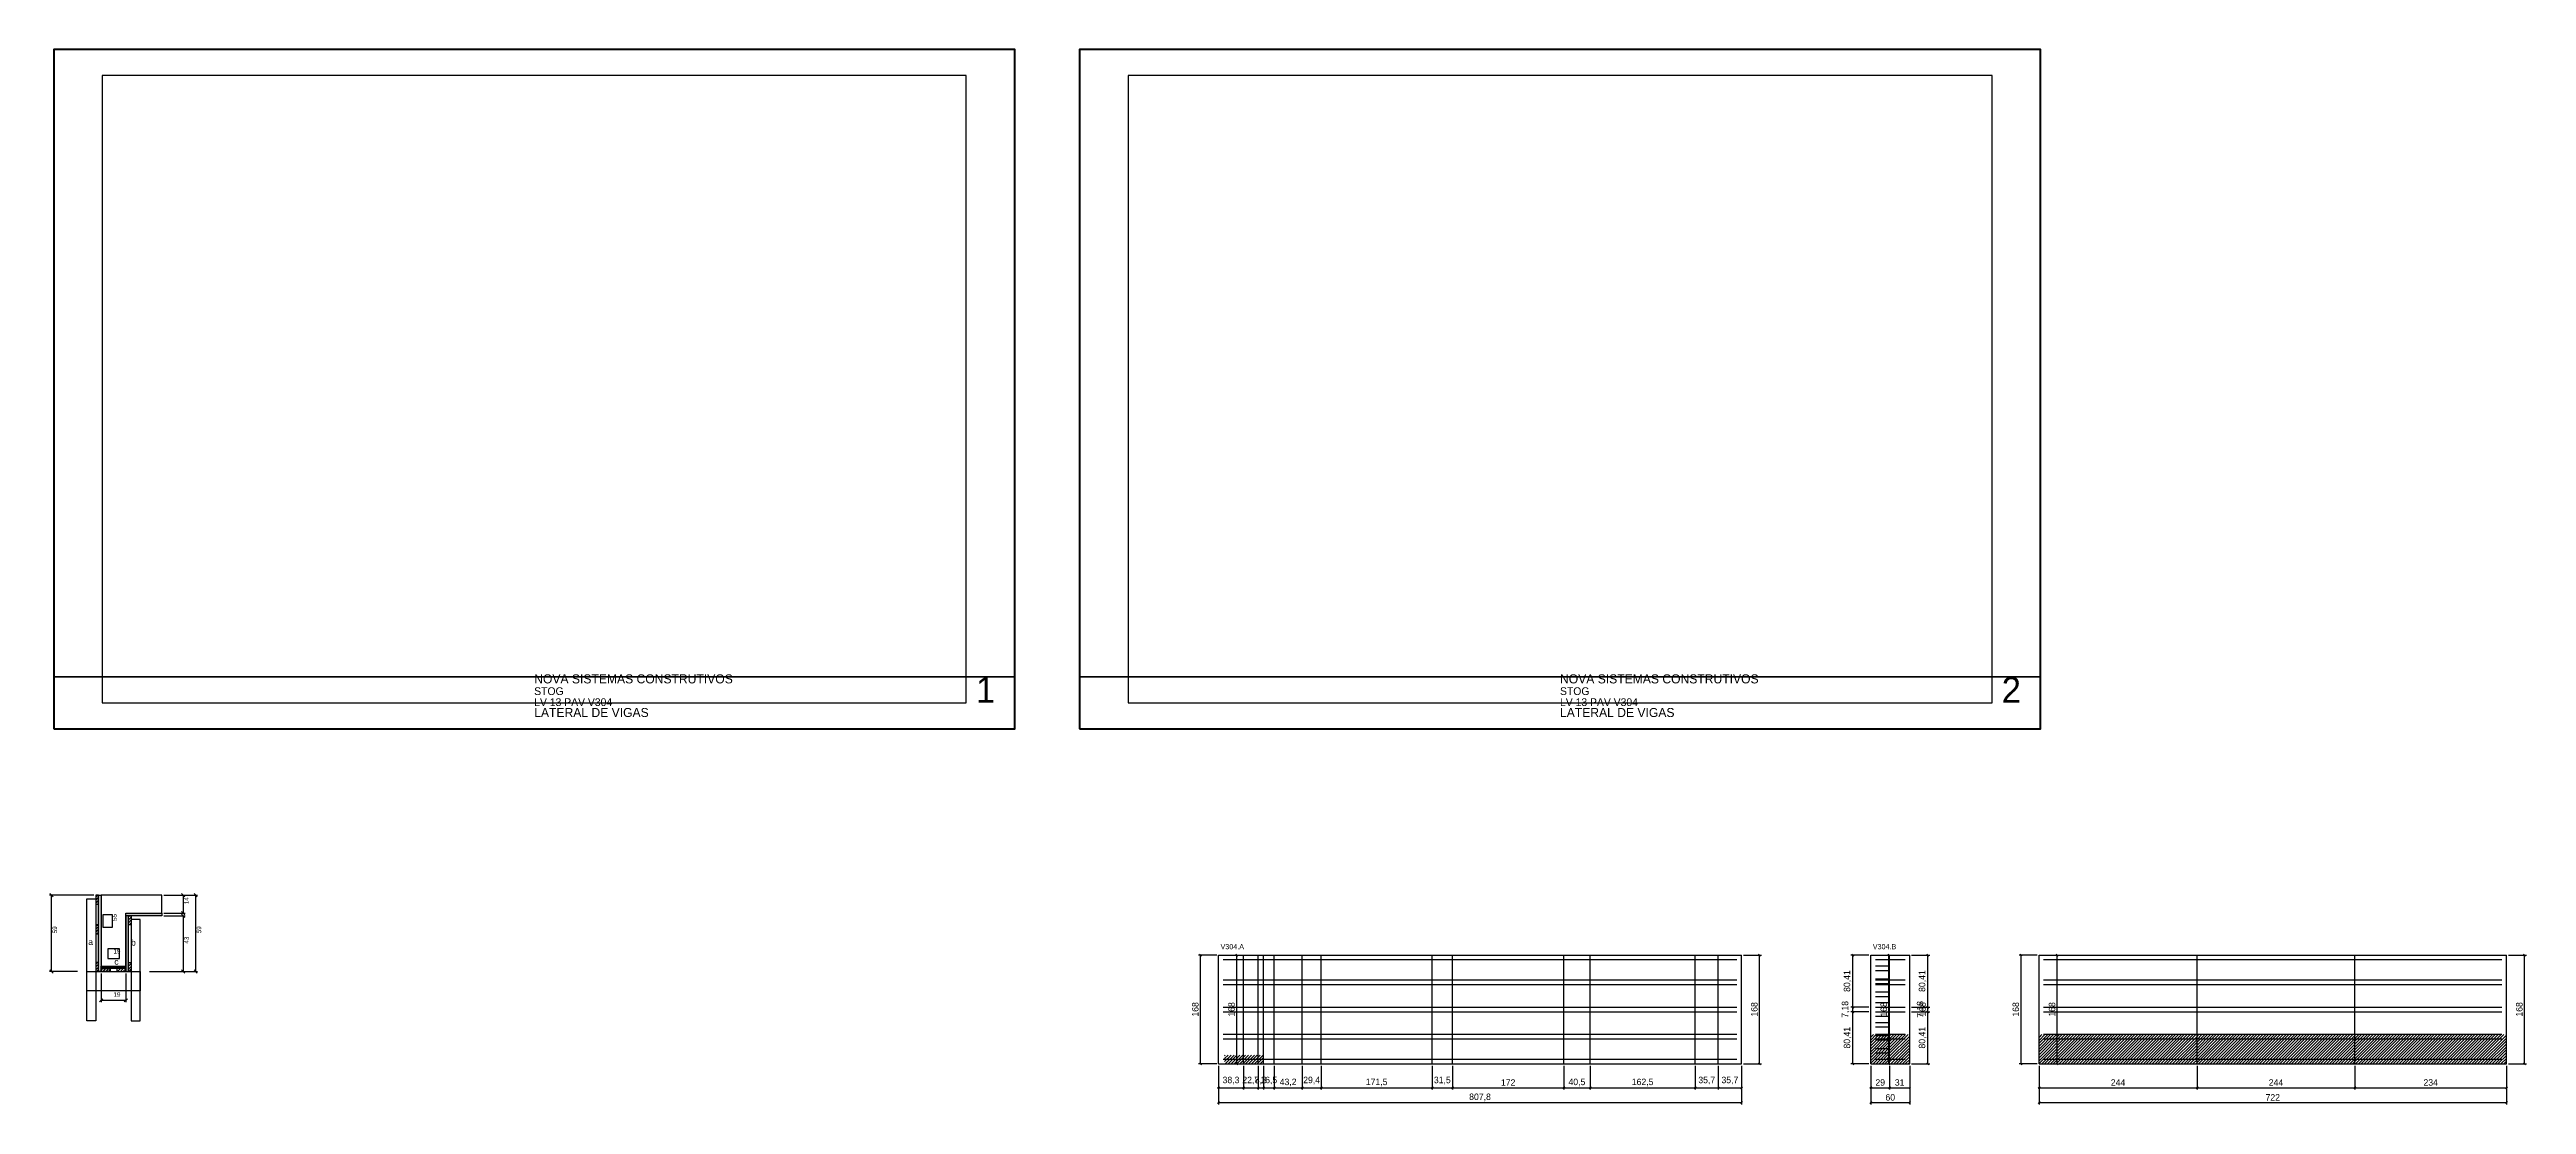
# Model space of a CAD drawing. Extents: x -9000 to 3821, y -381 to 1250.
# Drawn here: x -6 to 3821, y -381 to 1250 of the extents above.
import ezdxf

# ---------------------------------------------------------------- set-up
doc = ezdxf.new("R2010")
doc.units = 0
for name, color, linetype in [('CARIMBO', 255, 'Continuous'), ('CONCRETO', 251, 'Continuous'), ('COTA', 241, 'Continuous'), ('Cota Seção (2x)', 241, 'Continuous'), ('detalhes', 7, 'Continuous'), ('Folhas', 255, 'Continuous'), ('Hachura', 251, 'Continuous'), ('Madeira', 126, 'Continuous'), ('NOMENCLATURA', 7, 'Continuous'), ('Painéis', 200, 'Continuous'), ('Reaproveitamento', 251, 'Continuous'), ('SARR_2.2x7', 40, 'Continuous'), ('SARR_3.5x7', 81, 'Continuous')]:
    doc.layers.add(name, color=color, linetype=linetype)
doc.dimstyles.new('PAINEL', dxfattribs={"dimtxt": 10, "dimasz": 3, "dimexe": 3, "dimexo": 3, "dimgap": 3, "dimtad": 1, "dimblk": 'OBLIQUE', "dimblk1": 'OBLIQUE', "dimcen": 2.5, "dimclrd": 4, "dimclre": 4, "dimclrt": 240, "dimazin": 3, "dimtfac": 1, "dimtmove": 0, "dimatfit": 3})

# ---------------------------------------------------------------- blocks, each defined once
blk = doc.blocks.new('_OBLIQUE')
at = {"color": 0, "linetype": 'BYBLOCK'}
blk.add_line((-0.5, -0.5), (0.5, 0.5), dxfattribs=at)

msp = doc.modelspace()

# ---------------------------------------------------------------- hatches: boundary and pattern name
at = {"layer": 'Hachura'}
h = msp.add_hatch(dxfattribs=at)
h.set_pattern_fill('ANSI31')
h.paths.add_polyline_path([(65.09, -71.25), (69.49, -71.25), (69.49, -57.25), (65.09, -57.25), (65.09, -71.25)])
h = msp.add_hatch(color=7, dxfattribs=at)
h.dxf.hatch_style = 1
h.paths.add_polyline_path([(69.49, -57.25), (73.49, -57.25), (73.49, -175.25), (69.49, -175.25), (69.49, -57.25), (69.49, -57.25)])
h = msp.add_hatch(dxfattribs=at)
h.set_pattern_fill('ANSI31')
h.paths.add_polyline_path([(65.09, -117.146), (69.49, -117.146), (69.49, -103.146), (65.09, -103.146), (65.09, -117.146)])
h = msp.add_hatch(color=7, dxfattribs=at)
h.dxf.hatch_style = 1
h.paths.add_polyline_path([(111.49, -89.25), (111.49, -85.25), (167.09, -85.25), (167.09, -89.25), (111.49, -89.25)])
h = msp.add_hatch(color=7, dxfattribs=at)
h.dxf.hatch_style = 1
h.paths.add_polyline_path([(115.49, -89.25), (111.49, -89.25), (111.49, -175.25), (115.49, -175.25), (115.49, -89.25), (115.49, -89.25)])
h = msp.add_hatch(dxfattribs=at)
h.set_pattern_fill('ANSI31')
h.paths.add_polyline_path([(119.89, -103.25), (115.49, -103.25), (115.49, -89.25), (119.89, -89.25), (119.89, -103.25)])
h = msp.add_hatch(dxfattribs=at)
h.set_pattern_fill('ANSI31')
h.paths.add_polyline_path([(65.09, -175.25), (69.49, -175.25), (69.49, -161.25), (65.09, -161.25), (65.09, -175.25)])
h = msp.add_hatch(color=7, dxfattribs=at)
h.dxf.hatch_style = 1
h.paths.add_polyline_path([(73.49, -170.85), (73.49, -167.25), (111.49, -167.25), (111.49, -170.85), (73.49, -170.85)])
h = msp.add_hatch(dxfattribs=at)
h.set_pattern_fill('ANSI31')
h.paths.add_polyline_path([(73.49, -175.25), (73.49, -170.85), (87.49, -170.85), (87.49, -175.25), (73.49, -175.25)])
h = msp.add_hatch(dxfattribs=at)
h.set_pattern_fill('ANSI31')
h.paths.add_polyline_path([(111.49, -175.25), (111.49, -170.85), (97.49, -170.85), (97.49, -175.25), (111.49, -175.25)])
h = msp.add_hatch(dxfattribs=at)
h.set_pattern_fill('ANSI31')
h.paths.add_polyline_path([(119.89, -175.25), (115.49, -175.25), (115.49, -161.25), (119.89, -161.25), (119.89, -175.25)])
at = {"layer": 'Reaproveitamento'}
h = msp.add_hatch(dxfattribs=at)
h.set_pattern_fill('ANSI31')
h.paths.add_polyline_path([(1809.3, -318), (1838.3, -318), (1838.3, -304.5), (1809.3, -304.5)])
h = msp.add_hatch(dxfattribs=at)
h.set_pattern_fill('ANSI31')
h.paths.add_polyline_path([(1838.3, -318), (1861, -318), (1861, -304.5), (1838.3, -304.5)])
h = msp.add_hatch(dxfattribs=at)
h.set_pattern_fill('ANSI31')
h.paths.add_polyline_path([(1861, -318), (1869.3, -318), (1869.3, -304.5), (1861, -304.5)])
h = msp.add_hatch(dxfattribs=at)
h.set_pattern_fill('ANSI31')
h.paths.add_polyline_path([(2807.8, -318), (2836.8, -318), (2836.8, -273), (2807.8, -273)])
h = msp.add_hatch(dxfattribs=at)
h.set_pattern_fill('ANSI31')
h.paths.add_polyline_path([(2836.8, -318), (2867.8, -318), (2867.8, -273), (2836.8, -273)])
h = msp.add_hatch(dxfattribs=at)
h.set_pattern_fill('ANSI31')
h.paths.add_polyline_path([(3067.8, -317.8), (3311.8, -317.8), (3311.8, -273), (3067.8, -273)])
h = msp.add_hatch(dxfattribs=at)
h.set_pattern_fill('ANSI31')
h.paths.add_polyline_path([(3311.8, -317.8), (3555.8, -317.8), (3555.8, -273), (3311.8, -273)])
h = msp.add_hatch(dxfattribs=at)
h.set_pattern_fill('ANSI31')
h.paths.add_polyline_path([(3555.8, -317.8), (3789.8, -317.8), (3789.8, -273), (3555.8, -273)])

# ---------------------------------------------------------------- linework, layer by layer
at = {"layer": 'CARIMBO', "lineweight": 35}
for p, q in [((0, 280), (1485, 280)), ((1585, 280), (3070, 280))]:
    msp.add_line(p, q, dxfattribs=at)
at = {"layer": 'CONCRETO', "color": 251}
msp.add_lwpolyline([(167.09, -85.25), (167.09, -57.25), (73.49, -57.25), (73.49, -85.25), (73.49, -85.25), (73.49, -167.25), (111.49, -167.25), (111.49, -85.25)], close=True, dxfattribs=at)
at = {"layer": 'COTA', "color": 4}
for p, q in [((62.09, -57.25), (-6.382, -57.25)), ((-3.382, -175.25), (-3.382, -57.25)), ((170.09, -57.25), (222.467, -57.25)), ((170.09, -57.25), (203.147, -57.25)), ((200.147, -57.25), (200.147, -85.25)), ((219.467, -175.25), (219.467, -57.25)), ((170.09, -85.25), (203.147, -85.25)), ((170.09, -89.25), (203.147, -89.25)), ((200.147, -89.25), (200.147, -175.25)), ((36.89, -175.25), (-6.382, -175.25)), ((73.49, -178.25), (73.49, -222.977)), ((111.49, -178.25), (111.49, -222.977)), ((148.09, -175.25), (222.467, -175.25)), ((148.09, -175.25), (203.147, -175.25)), ((111.49, -219.977), (73.49, -219.977))]:
    msp.add_line(p, q, dxfattribs=at)
at = {"layer": 'COTA'}
for points in [[(-0.882, -59.75), (-5.882, -54.75)], [(202.647, -59.75), (197.647, -54.75)], [(221.967, -59.75), (216.967, -54.75)], [(197.647, -82.75), (202.647, -87.75)], [(202.647, -91.75), (197.647, -86.75)], [(-5.882, -172.75), (-0.882, -177.75)], [(197.647, -172.75), (202.647, -177.75)], [(216.967, -172.75), (221.967, -177.75)], [(75.99, -217.477), (70.99, -222.477)], [(108.99, -222.477), (113.99, -217.477)]]:
    msp.add_lwpolyline(points, dxfattribs=at)
at = {"layer": 'Cota Seção (2x)', "color": 180}
for p, q in [((91.01, -87.583), (76.01, -87.583)), ((76.01, -87.583), (76.01, -106.917)), ((76.01, -106.917), (91.01, -106.917)), ((91.01, -106.917), (91.01, -87.583)), ((101.49, -140.25), (83.49, -140.25)), ((83.49, -140.25), (83.49, -155.25)), ((101.49, -155.25), (101.49, -140.25)), ((83.49, -155.25), (101.49, -155.25))]:
    msp.add_line(p, q, dxfattribs=at)
at = {"layer": 'Folhas', "lineweight": 50}
for points in [[(0, 200), (1485, 200), (1485, 1250), (0, 1250)], [(1585, 200), (3070, 200), (3070, 1250), (1585, 1250)]]:
    msp.add_lwpolyline(points, close=True, dxfattribs=at)
at = {"layer": 'Folhas', "lineweight": 25}
for points in [[(75, 240), (1410, 240), (1410, 1210), (75, 1210)], [(1660, 240), (2995, 240), (2995, 1210), (1660, 1210)]]:
    msp.add_lwpolyline(points, close=True, dxfattribs=at)
at = {"layer": 'Madeira', "color": 126}
for points in [[(65.09, -71.25), (69.49, -71.25), (69.49, -57.25), (65.09, -57.25)], [(65.09, -117.146), (69.49, -117.146), (69.49, -103.146), (65.09, -103.146)], [(119.89, -103.25), (115.49, -103.25), (115.49, -89.25), (119.89, -89.25)], [(65.09, -175.25), (69.49, -175.25), (69.49, -161.25), (65.09, -161.25)], [(73.49, -175.25), (73.49, -170.85), (87.49, -170.85), (87.49, -175.25)], [(111.49, -175.25), (111.49, -170.85), (97.49, -170.85), (97.49, -175.25)], [(119.89, -175.25), (115.49, -175.25), (115.49, -161.25), (119.89, -161.25)]]:
    msp.add_lwpolyline(points, close=True, dxfattribs=at)
at = {"layer": 'Painéis'}
for p, q in [((1800, -150), (1838.3, -150)), ((1800, -318), (1800, -150)), ((1838.3, -318), (1838.3, -150)), ((1838.3, -318), (1838.3, -150)), ((1838.3, -150), (1861, -150)), ((1838.3, -318), (1838.3, -150)), ((1861, -318), (1861, -150)), ((1861, -318), (1861, -150)), ((1861, -150), (1869.3, -150)), ((1861, -318), (1861, -150)), ((1869.3, -318), (1869.3, -150)), ((1869.3, -318), (1869.3, -150)), ((1869.3, -150), (1885.8, -150)), ((1869.3, -318), (1869.3, -150)), ((1885.8, -318), (1885.8, -150)), ((1885.8, -318), (1885.8, -150)), ((1885.8, -150), (1929, -150)), ((1885.8, -318), (1885.8, -150)), ((1929, -318), (1929, -150)), ((1929, -318), (1929, -150)), ((1929, -150), (1958.4, -150)), ((1929, -318), (1929, -150)), ((1958.4, -318), (1958.4, -150)), ((1958.4, -318), (1958.4, -150)), ((1958.4, -150), (2129.9, -150)), ((1958.4, -318), (1958.4, -150)), ((2129.9, -318), (2129.9, -150)), ((2129.9, -318), (2129.9, -150)), ((2129.9, -150), (2161.4, -150)), ((2129.9, -318), (2129.9, -150)), ((2161.4, -318), (2161.4, -150)), ((2161.4, -318), (2161.4, -150)), ((2161.4, -150), (2333.4, -150)), ((2161.4, -318), (2161.4, -150)), ((2333.4, -318), (2333.4, -150)), ((2333.4, -318), (2333.4, -150)), ((2333.4, -150), (2373.9, -150)), ((2333.4, -318), (2333.4, -150)), ((2373.9, -318), (2373.9, -150)), ((2373.9, -318), (2373.9, -150)), ((2373.9, -150), (2536.4, -150)), ((2373.9, -318), (2373.9, -150)), ((2536.4, -318), (2536.4, -150)), ((2536.4, -318), (2536.4, -150)), ((2536.4, -150), (2572.1, -150)), ((2536.4, -318), (2536.4, -150)), ((2572.1, -318), (2572.1, -150)), ((2572.1, -318), (2572.1, -150)), ((2572.1, -150), (2607.8, -150)), ((2572.1, -318), (2572.1, -150)), ((2607.8, -318), (2607.8, -150)), ((2807.8, -150), (2836.8, -150)), ((2807.8, -318), (2807.8, -150)), ((2836.8, -318), (2836.8, -150)), ((2836.8, -318), (2836.8, -150)), ((2836.8, -150), (2867.8, -150)), ((2836.8, -318), (2836.8, -150)), ((2867.8, -318), (2867.8, -150)), ((3067.8, -150), (3311.8, -150)), ((3067.8, -318), (3067.8, -150)), ((3311.8, -318), (3311.8, -150)), ((3311.8, -318), (3311.8, -150)), ((3311.8, -150), (3555.8, -150)), ((3311.8, -318), (3311.8, -150)), ((3555.8, -318), (3555.8, -150)), ((3555.8, -318), (3555.8, -150)), ((3555.8, -150), (3789.8, -150)), ((3555.8, -318), (3555.8, -150)), ((3789.8, -318), (3789.8, -150)), ((1800, -318), (1838.3, -318)), ((1838.3, -318), (1861, -318)), ((1861, -318), (1869.3, -318)), ((1869.3, -318), (1885.8, -318)), ((1885.8, -318), (1929, -318)), ((1929, -318), (1958.4, -318)), ((1958.4, -318), (2129.9, -318)), ((2129.9, -318), (2161.4, -318)), ((2161.4, -318), (2333.4, -318)), ((2333.4, -318), (2373.9, -318)), ((2373.9, -318), (2536.4, -318)), ((2536.4, -318), (2572.1, -318)), ((2572.1, -318), (2607.8, -318)), ((2807.8, -318), (2836.8, -318)), ((2836.8, -318), (2867.8, -318)), ((3067.8, -318), (3311.8, -318)), ((3311.8, -318), (3555.8, -318)), ((3555.8, -318), (3789.8, -318))]:
    msp.add_line(p, q, dxfattribs=at)
at = {"layer": 'Painéis', "color": 200}
for points in [[(69.49, -57.25), (73.49, -57.25), (73.49, -175.25), (69.49, -175.25)], [(111.49, -89.25), (111.49, -85.25), (167.09, -85.25), (167.09, -89.25)], [(115.49, -89.25), (111.49, -89.25), (111.49, -175.25), (115.49, -175.25)], [(73.49, -170.85), (73.49, -167.25), (111.49, -167.25), (111.49, -170.85)]]:
    msp.add_lwpolyline(points, close=True, dxfattribs=at)
at = {"layer": 'SARR_2.2x7'}
for points in [[(1807, -157), (1838.3, -157)], [(1807, -157), (1838.3, -157)], [(1807, -188.5), (1838.3, -188.5)], [(1807, -188.5), (1838.3, -188.5)], [(1838.3, -157), (1861, -157)], [(1838.3, -157), (1861, -157)], [(1838.3, -188.5), (1861, -188.5)], [(1838.3, -188.5), (1861, -188.5)], [(1861, -157), (1869.3, -157)], [(1861, -157), (1869.3, -157)], [(1861, -188.5), (1869.3, -188.5)], [(1861, -188.5), (1869.3, -188.5)], [(1869.3, -157), (1885.8, -157)], [(1869.3, -157), (1885.8, -157)], [(1869.3, -188.5), (1885.8, -188.5)], [(1869.3, -188.5), (1885.8, -188.5)], [(1885.8, -157), (1929, -157)], [(1885.8, -157), (1929, -157)], [(1885.8, -188.5), (1929, -188.5)], [(1885.8, -188.5), (1929, -188.5)], [(1929, -157), (1958.4, -157)], [(1929, -157), (1958.4, -157)], [(1929, -188.5), (1958.4, -188.5)], [(1929, -188.5), (1958.4, -188.5)], [(1958.4, -157), (2129.9, -157)], [(1958.4, -157), (2129.9, -157)], [(1958.4, -188.5), (2129.9, -188.5)], [(1958.4, -188.5), (2129.9, -188.5)], [(2129.9, -157), (2161.4, -157)], [(2129.9, -157), (2161.4, -157)], [(2129.9, -188.5), (2161.4, -188.5)], [(2129.9, -188.5), (2161.4, -188.5)], [(2161.4, -157), (2333.4, -157)], [(2161.4, -157), (2333.4, -157)], [(2161.4, -188.5), (2333.4, -188.5)], [(2161.4, -188.5), (2333.4, -188.5)], [(2333.4, -157), (2373.9, -157)], [(2333.4, -157), (2373.9, -157)], [(2333.4, -188.5), (2373.9, -188.5)], [(2333.4, -188.5), (2373.9, -188.5)], [(2373.9, -157), (2536.4, -157)], [(2373.9, -157), (2536.4, -157)], [(2373.9, -188.5), (2536.4, -188.5)], [(2373.9, -188.5), (2536.4, -188.5)], [(2536.4, -157), (2572.1, -157)], [(2536.4, -157), (2572.1, -157)], [(2536.4, -188.5), (2572.1, -188.5)], [(2536.4, -188.5), (2572.1, -188.5)], [(2572.1, -157), (2600.8, -157)], [(2572.1, -157), (2600.8, -157)], [(2572.1, -188.5), (2600.8, -188.5)], [(2572.1, -188.5), (2600.8, -188.5)], [(2814.8, -157), (2836.8, -157)], [(2814.8, -157), (2836.8, -157)], [(2814.8, -166.603), (2836.8, -166.603)], [(2814.8, -173.603), (2836.8, -173.603)], [(2814.8, -186.705), (2836.8, -186.705)], [(2814.8, -188.5), (2836.8, -188.5)], [(2836.8, -157), (2860.8, -157)], [(2836.8, -157), (2860.8, -157)], [(2836.8, -188.5), (2860.8, -188.5)], [(2836.8, -188.5), (2860.8, -188.5)], [(3074.8, -157), (3311.8, -157)], [(3074.8, -157), (3311.8, -157)], [(3074.8, -188.5), (3311.8, -188.5)], [(3074.8, -188.5), (3311.8, -188.5)], [(3311.8, -157), (3555.8, -157)], [(3311.8, -157), (3555.8, -157)], [(3311.8, -188.5), (3555.8, -188.5)], [(3311.8, -188.5), (3555.8, -188.5)], [(3555.8, -157), (3782.8, -157)], [(3555.8, -157), (3782.8, -157)], [(3555.8, -188.5), (3782.8, -188.5)], [(3555.8, -188.5), (3782.8, -188.5)], [(1807, -195.5), (1838.3, -195.5)], [(1807, -195.5), (1838.3, -195.5)], [(1838.3, -195.5), (1861, -195.5)], [(1838.3, -195.5), (1861, -195.5)], [(1861, -195.5), (1869.3, -195.5)], [(1861, -195.5), (1869.3, -195.5)], [(1869.3, -195.5), (1885.8, -195.5)], [(1869.3, -195.5), (1885.8, -195.5)], [(1885.8, -195.5), (1929, -195.5)], [(1885.8, -195.5), (1929, -195.5)], [(1929, -195.5), (1958.4, -195.5)], [(1929, -195.5), (1958.4, -195.5)], [(1958.4, -195.5), (2129.9, -195.5)], [(1958.4, -195.5), (2129.9, -195.5)], [(2129.9, -195.5), (2161.4, -195.5)], [(2129.9, -195.5), (2161.4, -195.5)], [(2161.4, -195.5), (2333.4, -195.5)], [(2161.4, -195.5), (2333.4, -195.5)], [(2333.4, -195.5), (2373.9, -195.5)], [(2333.4, -195.5), (2373.9, -195.5)], [(2373.9, -195.5), (2536.4, -195.5)], [(2373.9, -195.5), (2536.4, -195.5)], [(2536.4, -195.5), (2572.1, -195.5)], [(2536.4, -195.5), (2572.1, -195.5)], [(2572.1, -195.5), (2600.8, -195.5)], [(2572.1, -195.5), (2600.8, -195.5)], [(2814.8, -193.705), (2836.8, -193.705)], [(2814.8, -195.5), (2836.8, -195.5)], [(2814.8, -206.808), (2836.8, -206.808)], [(2814.8, -213.808), (2836.8, -213.808)], [(2814.8, -223.41), (2836.8, -223.41)], [(2836.8, -195.5), (2860.8, -195.5)], [(2836.8, -195.5), (2860.8, -195.5)], [(3074.8, -195.5), (3311.8, -195.5)], [(3074.8, -195.5), (3311.8, -195.5)], [(3311.8, -195.5), (3555.8, -195.5)], [(3311.8, -195.5), (3555.8, -195.5)], [(3555.8, -195.5), (3782.8, -195.5)], [(3555.8, -195.5), (3782.8, -195.5)], [(1807, -230.5), (1838.3, -230.5)], [(1807, -230.5), (1838.3, -230.5)], [(1807, -237.5), (1838.3, -237.5)], [(1807, -237.5), (1838.3, -237.5)], [(1838.3, -230.5), (1861, -230.5)], [(1838.3, -230.5), (1861, -230.5)], [(1838.3, -237.5), (1861, -237.5)], [(1838.3, -237.5), (1861, -237.5)], [(1861, -230.5), (1869.3, -230.5)], [(1861, -230.5), (1869.3, -230.5)], [(1861, -237.5), (1869.3, -237.5)], [(1861, -237.5), (1869.3, -237.5)], [(1869.3, -230.5), (1885.8, -230.5)], [(1869.3, -230.5), (1885.8, -230.5)], [(1869.3, -237.5), (1885.8, -237.5)], [(1869.3, -237.5), (1885.8, -237.5)], [(1885.8, -230.5), (1929, -230.5)], [(1885.8, -230.5), (1929, -230.5)], [(1885.8, -237.5), (1929, -237.5)], [(1885.8, -237.5), (1929, -237.5)], [(1929, -230.5), (1958.4, -230.5)], [(1929, -230.5), (1958.4, -230.5)], [(1929, -237.5), (1958.4, -237.5)], [(1929, -237.5), (1958.4, -237.5)], [(1958.4, -230.5), (2129.9, -230.5)], [(1958.4, -230.5), (2129.9, -230.5)], [(1958.4, -237.5), (2129.9, -237.5)], [(1958.4, -237.5), (2129.9, -237.5)], [(2129.9, -230.5), (2161.4, -230.5)], [(2129.9, -230.5), (2161.4, -230.5)], [(2129.9, -237.5), (2161.4, -237.5)], [(2129.9, -237.5), (2161.4, -237.5)], [(2161.4, -230.5), (2333.4, -230.5)], [(2161.4, -230.5), (2333.4, -230.5)], [(2161.4, -237.5), (2333.4, -237.5)], [(2161.4, -237.5), (2333.4, -237.5)], [(2333.4, -230.5), (2373.9, -230.5)], [(2333.4, -230.5), (2373.9, -230.5)], [(2333.4, -237.5), (2373.9, -237.5)], [(2333.4, -237.5), (2373.9, -237.5)], [(2373.9, -230.5), (2536.4, -230.5)], [(2373.9, -230.5), (2536.4, -230.5)], [(2373.9, -237.5), (2536.4, -237.5)], [(2373.9, -237.5), (2536.4, -237.5)], [(2536.4, -230.5), (2572.1, -230.5)], [(2536.4, -230.5), (2572.1, -230.5)], [(2536.4, -237.5), (2572.1, -237.5)], [(2536.4, -237.5), (2572.1, -237.5)], [(2572.1, -230.5), (2600.8, -230.5)], [(2572.1, -230.5), (2600.8, -230.5)], [(2572.1, -237.5), (2600.8, -237.5)], [(2572.1, -237.5), (2600.8, -237.5)], [(2814.8, -230.5), (2836.8, -230.5)], [(2814.8, -237.5), (2836.8, -237.5)], [(2814.8, -244.59), (2836.8, -244.59)], [(2814.8, -254.192), (2836.8, -254.192)], [(2814.8, -261.192), (2836.8, -261.192)], [(2836.8, -230.5), (2860.8, -230.5)], [(2836.8, -230.5), (2860.8, -230.5)], [(2836.8, -237.5), (2860.8, -237.5)], [(2836.8, -237.5), (2860.8, -237.5)], [(3074.8, -230.5), (3311.8, -230.5)], [(3074.8, -230.5), (3311.8, -230.5)], [(3074.8, -237.5), (3311.8, -237.5)], [(3074.8, -237.5), (3311.8, -237.5)], [(3311.8, -230.5), (3555.8, -230.5)], [(3311.8, -230.5), (3555.8, -230.5)], [(3311.8, -237.5), (3555.8, -237.5)], [(3311.8, -237.5), (3555.8, -237.5)], [(3555.8, -230.5), (3782.8, -230.5)], [(3555.8, -230.5), (3782.8, -230.5)], [(3555.8, -237.5), (3782.8, -237.5)], [(3555.8, -237.5), (3782.8, -237.5)], [(1807, -272.5), (1838.3, -272.5)], [(1807, -272.5), (1838.3, -272.5)], [(1807, -279.5), (1838.3, -279.5)], [(1807, -279.5), (1838.3, -279.5)], [(1838.3, -272.5), (1861, -272.5)], [(1838.3, -272.5), (1861, -272.5)], [(1838.3, -279.5), (1861, -279.5)], [(1838.3, -279.5), (1861, -279.5)], [(1861, -272.5), (1869.3, -272.5)], [(1861, -272.5), (1869.3, -272.5)], [(1861, -279.5), (1869.3, -279.5)], [(1861, -279.5), (1869.3, -279.5)], [(1869.3, -272.5), (1885.8, -272.5)], [(1869.3, -272.5), (1885.8, -272.5)], [(1869.3, -279.5), (1885.8, -279.5)], [(1869.3, -279.5), (1885.8, -279.5)], [(1885.8, -272.5), (1929, -272.5)], [(1885.8, -272.5), (1929, -272.5)], [(1885.8, -279.5), (1929, -279.5)], [(1885.8, -279.5), (1929, -279.5)], [(1929, -272.5), (1958.4, -272.5)], [(1929, -272.5), (1958.4, -272.5)], [(1929, -279.5), (1958.4, -279.5)], [(1929, -279.5), (1958.4, -279.5)], [(1958.4, -272.5), (2129.9, -272.5)], [(1958.4, -272.5), (2129.9, -272.5)], [(1958.4, -279.5), (2129.9, -279.5)], [(1958.4, -279.5), (2129.9, -279.5)], [(2129.9, -272.5), (2161.4, -272.5)], [(2129.9, -272.5), (2161.4, -272.5)], [(2129.9, -279.5), (2161.4, -279.5)], [(2129.9, -279.5), (2161.4, -279.5)], [(2161.4, -272.5), (2333.4, -272.5)], [(2161.4, -272.5), (2333.4, -272.5)], [(2161.4, -279.5), (2333.4, -279.5)], [(2161.4, -279.5), (2333.4, -279.5)], [(2333.4, -272.5), (2373.9, -272.5)], [(2333.4, -272.5), (2373.9, -272.5)], [(2333.4, -279.5), (2373.9, -279.5)], [(2333.4, -279.5), (2373.9, -279.5)], [(2373.9, -272.5), (2536.4, -272.5)], [(2373.9, -272.5), (2536.4, -272.5)], [(2373.9, -279.5), (2536.4, -279.5)], [(2373.9, -279.5), (2536.4, -279.5)], [(2536.4, -272.5), (2572.1, -272.5)], [(2536.4, -272.5), (2572.1, -272.5)], [(2536.4, -279.5), (2572.1, -279.5)], [(2536.4, -279.5), (2572.1, -279.5)], [(2572.1, -272.5), (2600.8, -272.5)], [(2572.1, -272.5), (2600.8, -272.5)], [(2572.1, -279.5), (2600.8, -279.5)], [(2572.1, -279.5), (2600.8, -279.5)], [(2814.8, -272.5), (2836.8, -272.5)], [(2814.8, -274.295), (2836.8, -274.295)], [(2814.8, -279.5), (2836.8, -279.5)], [(2814.8, -281.295), (2836.8, -281.295)], [(2814.8, -294.397), (2836.8, -294.397)], [(2814.8, -301.397), (2836.8, -301.397)], [(2836.8, -272.5), (2860.8, -272.5)], [(2836.8, -272.5), (2860.8, -272.5)], [(2836.8, -279.5), (2860.8, -279.5)], [(2836.8, -279.5), (2860.8, -279.5)], [(3074.8, -272.5), (3311.8, -272.5)], [(3074.8, -272.5), (3311.8, -272.5)], [(3074.8, -279.5), (3311.8, -279.5)], [(3074.8, -279.5), (3311.8, -279.5)], [(3311.8, -272.5), (3555.8, -272.5)], [(3311.8, -272.5), (3555.8, -272.5)], [(3311.8, -279.5), (3555.8, -279.5)], [(3311.8, -279.5), (3555.8, -279.5)], [(3555.8, -272.5), (3782.8, -272.5)], [(3555.8, -272.5), (3782.8, -272.5)], [(3555.8, -279.5), (3782.8, -279.5)], [(3555.8, -279.5), (3782.8, -279.5)], [(1807, -311), (1838.3, -311)], [(1807, -311), (1838.3, -311)], [(1838.3, -311), (1861, -311)], [(1838.3, -311), (1861, -311)], [(1861, -311), (1869.3, -311)], [(1861, -311), (1869.3, -311)], [(1869.3, -311), (1885.8, -311)], [(1869.3, -311), (1885.8, -311)], [(1885.8, -311), (1929, -311)], [(1885.8, -311), (1929, -311)], [(1929, -311), (1958.4, -311)], [(1929, -311), (1958.4, -311)], [(1958.4, -311), (2129.9, -311)], [(1958.4, -311), (2129.9, -311)], [(2129.9, -311), (2161.4, -311)], [(2129.9, -311), (2161.4, -311)], [(2161.4, -311), (2333.4, -311)], [(2161.4, -311), (2333.4, -311)], [(2333.4, -311), (2373.9, -311)], [(2333.4, -311), (2373.9, -311)], [(2373.9, -311), (2536.4, -311)], [(2373.9, -311), (2536.4, -311)], [(2536.4, -311), (2572.1, -311)], [(2536.4, -311), (2572.1, -311)], [(2572.1, -311), (2600.8, -311)], [(2572.1, -311), (2600.8, -311)], [(2814.8, -311), (2836.8, -311)], [(2814.8, -311), (2836.8, -311)], [(2836.8, -311), (2860.8, -311)], [(2836.8, -311), (2860.8, -311)], [(3074.8, -311), (3311.8, -311)], [(3074.8, -311), (3311.8, -311)], [(3311.8, -311), (3555.8, -311)], [(3311.8, -311), (3555.8, -311)], [(3555.8, -311), (3782.8, -311)], [(3555.8, -311), (3782.8, -311)]]:
    msp.add_lwpolyline(points, dxfattribs=at)
at = {"layer": 'SARR_3.5x7', "color": 81}
for points in [[(51.09, -63.25), (65.09, -63.25), (65.09, -251.728), (51.09, -251.728)], [(133.89, -95.25), (119.89, -95.25), (119.89, -251.728), (133.89, -251.728)], [(51.09, -175.25), (133.89, -175.25), (133.89, -205.308), (51.09, -205.308)]]:
    msp.add_lwpolyline(points, close=True, dxfattribs=at)

# ---------------------------------------------------------------- texts
at = {"layer": 'CARIMBO'}
for s, height, p in [('NOVA SISTEMAS CONSTRUTIVOS', 14, (742.5, 270)), ('1', 40, (1425, 240)), ('NOVA SISTEMAS CONSTRUTIVOS', 14, (2327.5, 270)), ('2', 40, (3010, 240)), ('STOG', 12, (742.5, 252)), ('LV 13 PAV V304', 12, (742.5, 235)), ('LATERAL DE VIGAS', 14, (742.5, 218)), ('STOG', 12, (2327.5, 252)), ('LV 13 PAV V304', 12, (2327.5, 235)), ('LATERAL DE VIGAS', 14, (2327.5, 218))]:
    msp.add_text(s, height=height, dxfattribs=at).set_placement(p)
at = {"layer": 'COTA', "color": 1}
for s, p in [('14', (208.647, -71.25)), ('59', (5.118, -116.25)), ('59', (227.967, -116.25)), ('43', (208.647, -132.25))]:
    msp.add_text(s, height=7, rotation=90, dxfattribs=at).set_placement(p)
msp.add_text('19', height=7, dxfattribs=at).set_placement((92.49, -214.477))
at = {"layer": 'Cota Seção (2x)', "color": 1}
msp.add_text('55', height=7, rotation=90, dxfattribs=at).set_placement((97.51, -97.25))
msp.add_text('19', height=7, dxfattribs=at).set_placement((92.49, -147.75))
at = {"layer": 'detalhes', "color": 4}
for s, p in [('a', (53.597, -134.416)), ('b', (119.697, -135.476)), ('c', (93.788, -165.014))]:
    msp.add_text(s, height=9.6, dxfattribs=at).set_placement(p)
at = {"layer": 'NOMENCLATURA'}
for s, p in [('V304.A', (1803, -141)), ('V304.B', (2810.8, -141))]:
    msp.add_text(s, height=8, dxfattribs=at).set_placement(p)

# ---------------------------------------------------------------- dimensions: what is measured, and where the dimension line sits
at = {"layer": 'COTA'}
for base, p1, p2 in [((1772, -318), (1800, -318), (1800, -150)), ((1828, -318), (1800, -318), (1800, -150)), ((2635.8, -318), (2607.8, -318), (2607.8, -150)), ((2635.8, -318), (2607.8, -318), (2607.8, -150)), ((2779.8, -230.41), (2807.8, -230.41), (2807.8, -150)), ((2835.8, -318), (2807.8, -318), (2807.8, -150)), ((2895.8, -318), (2867.8, -318), (2867.8, -150)), ((2895.8, -230.41), (2867.8, -230.41), (2867.8, -150)), ((3039.8, -318), (3067.8, -318), (3067.8, -150)), ((3095.8, -318), (3067.8, -318), (3067.8, -150)), ((3817.8, -318), (3789.8, -318), (3789.8, -150)), ((3817.8, -318), (3789.8, -318), (3789.8, -150)), ((2779.8, -237.59), (2807.8, -237.59), (2807.8, -230.41)), ((2895.8, -237.59), (2867.8, -237.59), (2867.8, -230.41)), ((2779.8, -318), (2807.8, -318), (2807.8, -237.59)), ((2895.8, -318), (2867.8, -318), (2867.8, -237.59))]:
    msp.add_linear_dim(base=base, p1=p1, p2=p2, angle=90, dimstyle='PAINEL', dxfattribs=at).render()
for base, p1, p2 in [((1800, -355), (1800, -318), (1838.3, -318)), ((1800, -378), (1800, -318), (2607.8, -318)), ((1838.3, -355), (1838.3, -318), (1861, -318)), ((1861, -355), (1861, -318), (1869.3, -318)), ((1869.3, -355), (1869.3, -318), (1885.8, -318)), ((1885.8, -355), (1885.8, -318), (1929, -318)), ((1929, -355), (1929, -318), (1958.4, -318)), ((1958.4, -355), (1958.4, -318), (2129.9, -318)), ((2129.9, -355), (2129.9, -318), (2161.4, -318)), ((2161.4, -355), (2161.4, -318), (2333.4, -318)), ((2333.4, -355), (2333.4, -318), (2373.9, -318)), ((2373.9, -355), (2373.9, -318), (2536.4, -318)), ((2536.4, -355), (2536.4, -318), (2572.1, -318)), ((2572.1, -355), (2572.1, -318), (2607.8, -318)), ((2807.8, -355), (2807.8, -318), (2836.8, -318)), ((2807.8, -378), (2807.8, -318), (2867.8, -318)), ((2836.8, -355), (2836.8, -318), (2867.8, -318)), ((3067.8, -355), (3067.8, -318), (3311.8, -318)), ((3067.8, -378), (3067.8, -318), (3789.8, -318)), ((3311.8, -355), (3311.8, -318), (3555.8, -318)), ((3555.8, -355), (3555.8, -318), (3789.8, -318))]:
    msp.add_linear_dim(base=base, p1=p1, p2=p2, dimstyle='PAINEL', dxfattribs=at).render()

doc.saveas('drawing.dxf')
